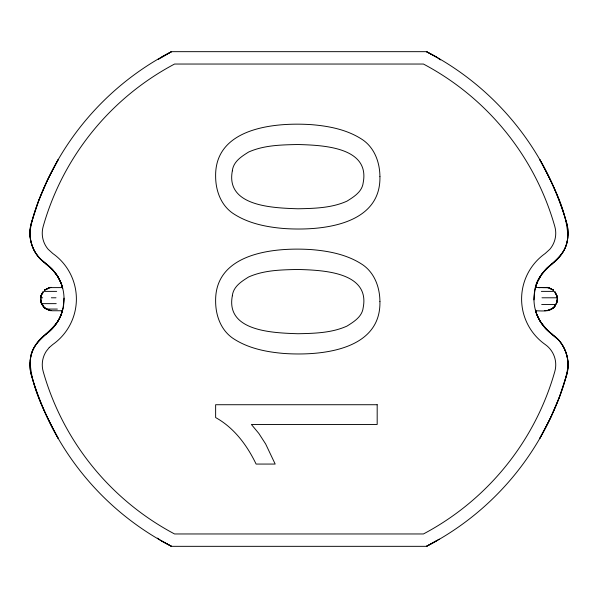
<?xml version="1.0" encoding="UTF-8"?>
<svg xmlns="http://www.w3.org/2000/svg" width="598" height="598" viewBox="0 0 598 598"><rect width="100%" height="100%" fill="white"/><g stroke="black" fill="none" stroke-linecap="round" stroke-linejoin="round"><path stroke-width="0.9" d="M30.184 362.866C31.911 389.814 46.031 414.728 58.185 438.394C46.801 418.323 37.794 397.005 31.298 374.871C29.369 367.822 29.683 360.437 31.657 353.44C36.837 335.627 58.754 329.633 62.222 310.781M30.311 361.132C30.109 340.681 51.839 334.177 59.613 318.054A43.071 42.824 -90 0 0 62.469 310.526M567.689 236.868C567.48 260.982 537.512 266.499 534.948 289.881M567.816 235.134C566.082 208.209 552.021 183.294 539.837 159.651C551.207 179.706 560.206 201.01 566.702 223.129C568.571 230.223 568.392 237.668 566.306 244.687C562.172 259.906 545.548 265.602 538.805 279.109A43.063 42.824 89.9 0 0 535.382 288.004M63.201 307.477L64.023 298.118M534.799 290.523L533.977 299.882M557.246 301.25L556.506 303.642L557.463 299L556.11 304.464M40.604 297.789L41.568 294.186L42.877 291.966M63.052 308.12C60.712 318.622 54.478 328.212 45.65 334.409A37.098 37.098 0 0 0 31.298 374.871A278.249 278.249 0 0 0 171.529 546.333L426.471 546.333L436.174 541.085M41.576 294.171L40.799 296.556L42.914 291.921M538.088 280.754L541.653 274.519M43.258 292.332L40.896 296.13L41.277 303.111M554.742 305.668L557.104 301.87L557.104 296.13L555.123 291.966M535.711 310.751C542.139 310.923 550.922 312.193 555.213 305.907M555.549 305.421L551.251 309.36L546.923 310.683L553.329 307.948L555.123 306.034M542.094 273.742L546.781 268.255L552.35 263.591A37.098 37.098 0 0 0 566.702 223.129A278.249 278.249 0 0 0 426.471 51.667L171.529 51.667L161.826 56.915M552.746 308.411L553.86 307.462M51.077 287.317L44.671 290.052L49.305 287.638M44.671 290.052L49.417 287.608M44.738 289.993L45.254 289.589M158.276 59.404L171.529 51.667A278.249 278.249 0 0 0 31.298 223.129C28.689 232.338 30.079 242.272 34.295 250.779C40.38 262.051 53.372 267.216 59.053 278.832A43.063 42.809 89.9 0 1 62.528 287.698M439.276 539.157L426.471 546.333A278.249 278.249 0 0 0 566.702 374.871C570.096 362.881 566.844 349.576 558.786 340.157C549.099 331.883 538.596 323.316 535.554 310.272M546.923 310.683L548.172 310.489M535.928 287.511L542.222 287.511M49.671 287.608L62.603 287.608M43.647 291.383L56.66 291.383M541.34 291.383L554.353 291.383M40.933 297.789L42.675 297.789M51.338 297.789L56.003 297.789M541.997 297.789L557.067 297.789M41.815 303.642L56.219 303.642M541.683 304.464L555.789 304.464M46.517 309.069L57.356 309.069M62.289 310.751L52.288 310.751L48.573 310.145M542.648 287.608L548.441 287.638L538.514 287.608L539.912 287.638M544.501 310.683L545.488 310.751M49.828 310.489L51.077 310.683L44.671 307.948L41.568 303.814M51.077 310.683L46.823 309.398M548.583 287.608L553.262 289.993M548.695 287.638L553.329 290.052L546.923 287.317M436.174 56.915L426.471 51.667L436.996 57.386L440.405 59.912M161.826 541.085L171.529 546.333L160.787 540.495L157.513 538.11M41.89 304.464L44.14 307.462L46.233 309.069M46.749 309.36L42.877 306.034M552.746 289.589L553.329 290.052M552.35 263.591A43.28 43.28 0 0 0 552.35 334.409A37.098 37.098 0 0 1 566.702 374.871L559.459 396.9L550.459 418.122L539.815 438.386C552.036 415.827 563.57 392.116 568.063 366.671C568.414 356.378 564.579 346.152 557.433 338.715C547.678 331.539 538.372 322.509 535.531 310.257M45.65 334.409A43.28 43.28 0 0 0 45.65 263.591A37.098 37.098 0 0 1 31.298 223.129L38.541 201.115L47.526 179.916L58.156 159.659C45.941 182.211 34.407 205.914 29.937 231.359C29.594 241.629 33.443 251.855 40.559 259.278C50.314 266.461 59.628 275.491 62.469 287.743M44.14 307.462L45.254 308.411M552.35 334.409L545.593 328.519L540.226 321.432L536.683 314.1M45.65 263.591L52.415 269.489L57.804 276.62L61.34 283.968A43.071 42.824 -90 0 1 62.678 288.243M555.086 291.921L557.201 296.541L554.742 292.332M43.258 305.668L40.896 301.87L40.537 299L41.494 303.642L40.754 301.25M557.104 296.13L557.396 297.789M536.376 313.247A43.063 42.817 -90 0 1 535.561 310.654M535.524 287.496A43.063 42.817 -90 0 1 537.647 281.531M379.924 176.649C381.016 225.708 320.266 231.045 283.968 228.511C266.043 227.023 247.647 223.331 232.532 213.09C220.826 204.837 215.706 190.553 215.631 176.649C214.54 127.561 275.297 122.164 311.64 124.668C329.543 126.141 347.931 129.803 363.023 140.037C374.767 148.334 379.842 162.701 379.924 176.649M379.924 301.601C381.016 350.652 320.266 355.989 283.968 353.463C266.043 351.968 247.647 348.275 232.532 338.042C220.826 329.782 215.706 315.505 215.631 301.601C214.54 252.513 275.297 247.109 311.64 249.62C329.543 251.093 347.931 254.755 363.023 264.989C374.767 273.286 379.842 287.653 379.924 301.601M232.338 170.841C225.409 206.908 274.31 207.917 297.886 208.784C314.428 208.44 331.643 208.059 346.982 201.145C354.031 196.72 362.209 191.711 363.218 182.584C370.102 146.615 321.575 145.224 297.886 144.514C281.292 144.873 264.01 145.157 248.604 152.042C241.48 156.504 233.31 161.624 232.338 170.841M232.338 295.786C225.409 331.86 274.31 332.869 297.886 333.736C314.428 333.392 331.643 333.004 346.982 326.097C354.031 321.664 362.209 316.663 363.218 307.529C370.102 271.559 321.575 270.176 297.886 269.466C281.292 269.825 264.01 270.102 248.604 276.994C241.48 281.449 233.31 286.577 232.338 295.786M49.253 347.513L46.323 351.176A24.727 24.727 0 0 0 43.198 371.5A265.886 265.886 0 0 0 174.556 533.962L423.436 533.962A265.886 265.886 0 0 0 554.809 371.5A24.727 24.727 0 0 0 545.212 344.5A55.659 55.659 0 0 1 545.144 253.537L549.883 249.231A24.727 24.727 0 0 0 554.809 226.5A265.886 265.886 0 0 0 423.436 64.038L174.564 64.038A265.886 265.886 0 0 0 43.183 226.485A24.735 24.735 0 0 0 48.117 249.231L52.796 253.5A55.659 55.659 0 0 1 52.826 344.47L49.253 347.513M377.181 404.726L215.631 404.726L215.631 417.561C234.124 427.794 247.094 445.308 256.101 464.063L275.185 464.063L265.661 444L258.852 433.46L251.384 424.468L377.181 424.468L377.181 404.726"/></g></svg>
